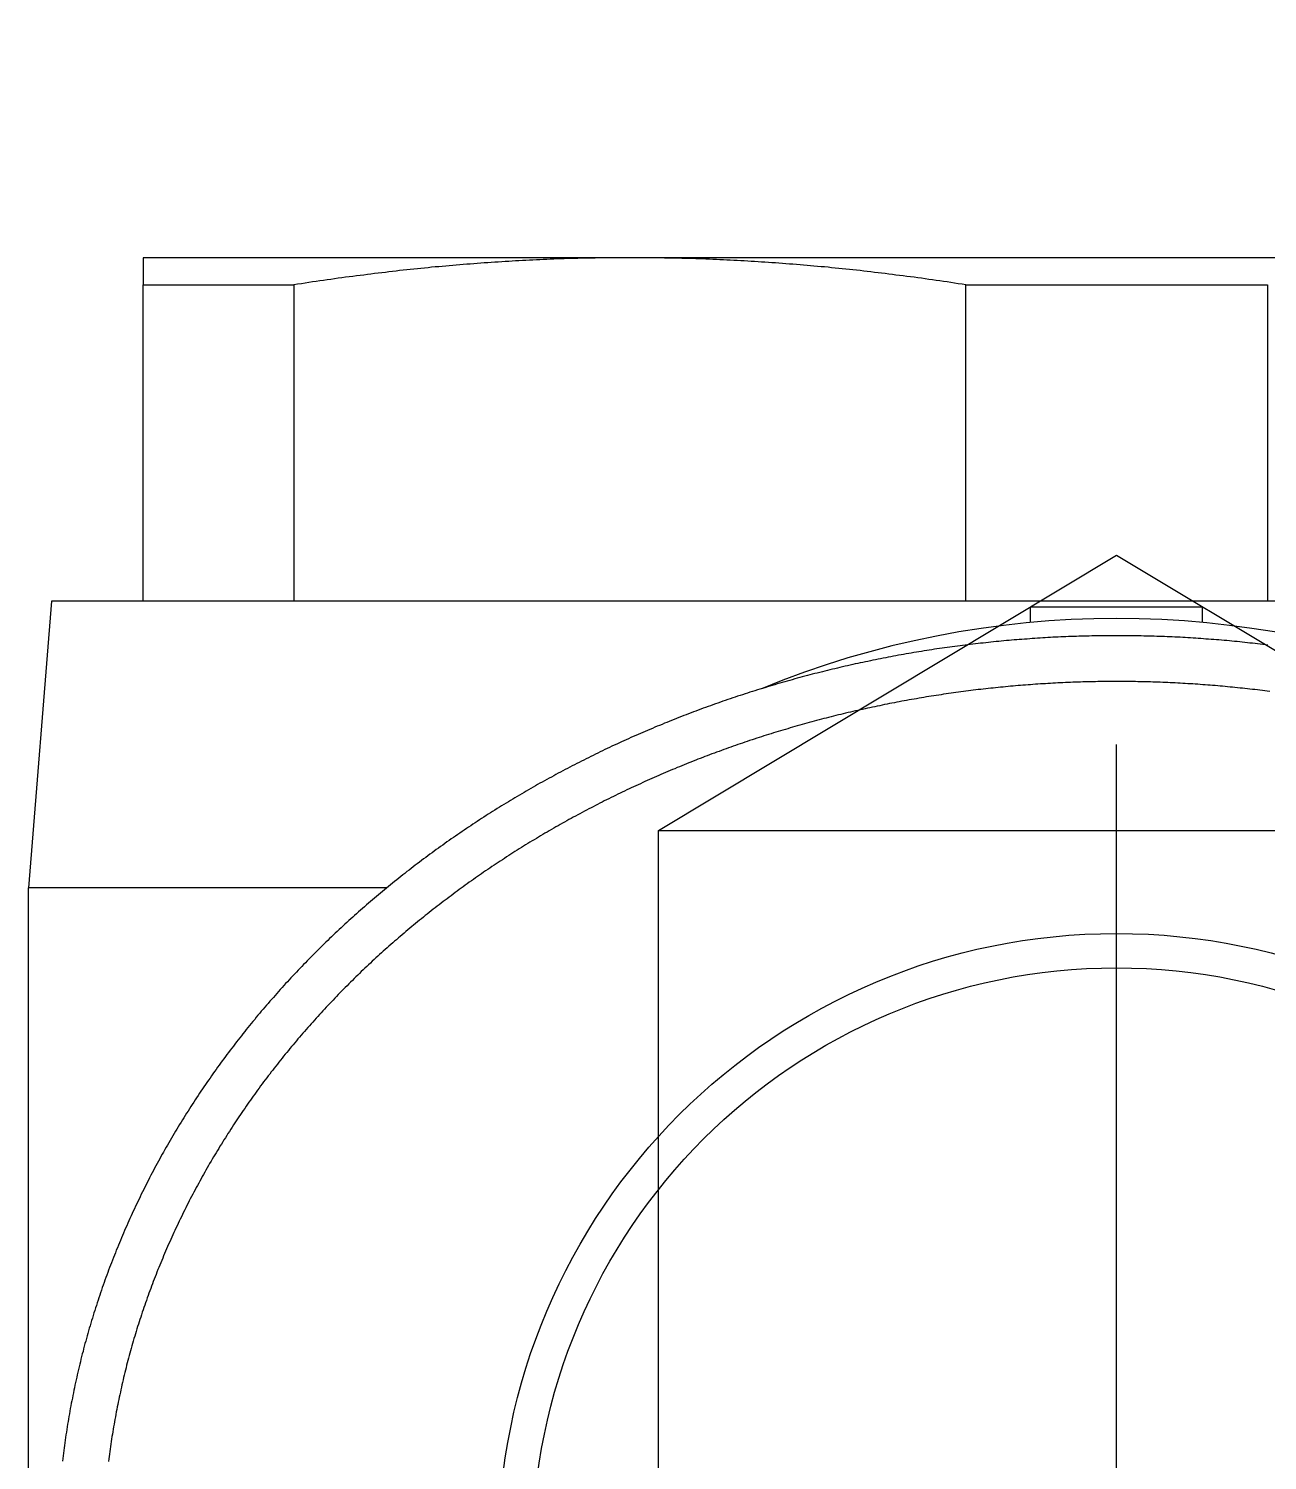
# Model space of a CAD drawing. Extents: x -40.5 to 40.2, y -38.3 to 13.3.
# Drawn here: x 19.5 to 30.31, y 0.8 to 13.3 of the extents above; entities that cross this region are included whole.
import ezdxf

# ---------------------------------------------------------------- set-up
doc = ezdxf.new("R2010")
doc.units = 0
doc.linetypes.add('CENTER', pattern=[50.8, 31.75, -6.35, 6.35, -6.35])
doc.linetypes.add('DASHED', pattern=[19.05, 12.7, -6.35])
doc.layers.get('0').update_dxf_attribs({"linetype": 'CONTINUOUS'})
doc.layers.add('CENTER', color=1, linetype='CENTER')

msp = doc.modelspace()

# ---------------------------------------------------------------- linework, layer by layer
at = {"color": 7, "linetype": 'CONTINUOUS'}
for p, q in [((24.747, 11.3), (20.497, 11.3)), ((20.497, 11.3), (20.497, 11.063)), ((33.247, 11.3), (24.747, 11.3)), ((20.497, 8.3), (20.497, 11.063)), ((20.497, 11.063), (21.814, 11.063)), ((21.814, 11.063), (21.814, 8.3)), ((27.681, 8.3), (27.681, 11.063)), ((27.681, 11.063), (30.314, 11.063)), ((30.314, 11.063), (30.314, 8.3)), ((19.697, 8.3), (19.497, 5.8)), ((38.297, 8.3), (19.697, 8.3)), ((29.747, 8.25), (28.247, 8.25)), ((28.247, 8.115), (28.247, 8.25)), ((29.747, 8.115), (29.747, 8.25)), ((19.497, -7.2), (19.497, 5.8)), ((22.626, 5.8), (19.497, 5.8))]:
    msp.add_line(p, q, dxfattribs=at)
at = {"color": 3, "linetype": 'DASHED'}
for p, q in [((24.997, 6.3), (28.997, 8.703)), ((28.997, 8.703), (32.997, 6.3)), ((24.997, -22.2), (24.997, 6.3)), ((24.997, 6.3), (32.997, 6.3))]:
    msp.add_line(p, q, dxfattribs=at)
at = {"color": 7}
for points in [[(24.747, 11.3, 0), (24.717, 11.3, 0), (24.687, 11.3, 0), (24.656, 11.3, 0), (24.626, 11.3, 0), (24.596, 11.299, 0), (24.566, 11.299, 0), (24.535, 11.299, 0), (24.505, 11.298, 0), (24.475, 11.298, 0), (24.445, 11.297, 0), (24.414, 11.297, 0), (24.384, 11.296, 0), (24.354, 11.296, 0), (24.324, 11.295, 0), (24.294, 11.294, 0), (24.263, 11.293, 0), (24.233, 11.293, 0), (24.203, 11.292, 0), (24.173, 11.291, 0), (24.142, 11.29, 0), (24.112, 11.289, 0), (24.082, 11.287, 0), (24.052, 11.286, 0), (24.022, 11.285, 0), (23.991, 11.284, 0), (23.961, 11.282, 0), (23.931, 11.281, 0), (23.901, 11.28, 0), (23.87, 11.278, 0), (23.84, 11.277, 0), (23.81, 11.275, 0), (23.779, 11.273, 0), (23.749, 11.272, 0), (23.719, 11.27, 0), (23.689, 11.268, 0), (23.658, 11.266, 0), (23.628, 11.264, 0), (23.597, 11.262, 0), (23.567, 11.261, 0), (23.537, 11.258, 0), (23.506, 11.256, 0), (23.476, 11.254, 0), (23.445, 11.252, 0), (23.415, 11.25, 0), (23.384, 11.247, 0), (23.354, 11.245, 0), (23.323, 11.243, 0), (23.293, 11.24, 0), (23.262, 11.238, 0), (23.231, 11.235, 0), (23.201, 11.232, 0), (23.17, 11.23, 0), (23.139, 11.227, 0), (23.108, 11.224, 0), (23.078, 11.221, 0), (23.047, 11.219, 0), (23.016, 11.216, 0), (22.985, 11.213, 0), (22.954, 11.21, 0), (22.923, 11.207, 0), (22.892, 11.203, 0), (22.861, 11.2, 0), (22.83, 11.197, 0), (22.799, 11.194, 0), (22.768, 11.19, 0), (22.737, 11.187, 0), (22.706, 11.183, 0), (22.675, 11.18, 0), (22.643, 11.176, 0), (22.612, 11.172, 0), (22.581, 11.169, 0), (22.549, 11.165, 0), (22.518, 11.161, 0), (22.486, 11.157, 0), (22.455, 11.153, 0), (22.423, 11.149, 0), (22.392, 11.146, 0), (22.36, 11.141, 0), (22.328, 11.137, 0), (22.297, 11.133, 0), (22.265, 11.129, 0), (22.233, 11.124, 0), (22.201, 11.12, 0), (22.169, 11.116, 0), (22.137, 11.111, 0), (22.105, 11.107, 0), (22.073, 11.102, 0), (22.041, 11.098, 0), (22.009, 11.093, 0), (21.976, 11.088, 0), (21.944, 11.083, 0), (21.912, 11.078, 0), (21.879, 11.073, 0), (21.846, 11.069, 0), (21.814, 11.063, 0)], [(27.68, 11.063, 0), (27.648, 11.069, 0), (27.615, 11.073, 0), (27.583, 11.078, 0), (27.551, 11.083, 0), (27.518, 11.088, 0), (27.486, 11.093, 0), (27.454, 11.098, 0), (27.422, 11.102, 0), (27.389, 11.107, 0), (27.357, 11.111, 0), (27.325, 11.116, 0), (27.293, 11.12, 0), (27.262, 11.124, 0), (27.23, 11.129, 0), (27.198, 11.133, 0), (27.166, 11.137, 0), (27.134, 11.141, 0), (27.103, 11.146, 0), (27.071, 11.149, 0), (27.04, 11.153, 0), (27.008, 11.157, 0), (26.977, 11.161, 0), (26.945, 11.165, 0), (26.914, 11.169, 0), (26.882, 11.172, 0), (26.851, 11.176, 0), (26.82, 11.18, 0), (26.789, 11.183, 0), (26.757, 11.187, 0), (26.726, 11.19, 0), (26.695, 11.194, 0), (26.664, 11.197, 0), (26.633, 11.2, 0), (26.602, 11.203, 0), (26.571, 11.207, 0), (26.54, 11.21, 0), (26.509, 11.213, 0), (26.478, 11.216, 0), (26.448, 11.219, 0), (26.417, 11.221, 0), (26.386, 11.224, 0), (26.355, 11.227, 0), (26.325, 11.23, 0), (26.294, 11.232, 0), (26.263, 11.235, 0), (26.233, 11.238, 0), (26.202, 11.24, 0), (26.171, 11.243, 0), (26.141, 11.245, 0), (26.11, 11.247, 0), (26.08, 11.25, 0), (26.049, 11.252, 0), (26.019, 11.254, 0), (25.988, 11.256, 0), (25.958, 11.258, 0), (25.927, 11.261, 0), (25.897, 11.262, 0), (25.867, 11.264, 0), (25.836, 11.266, 0), (25.806, 11.268, 0), (25.776, 11.27, 0), (25.745, 11.272, 0), (25.715, 11.273, 0), (25.685, 11.275, 0), (25.654, 11.277, 0), (25.624, 11.278, 0), (25.594, 11.28, 0), (25.564, 11.281, 0), (25.533, 11.282, 0), (25.503, 11.284, 0), (25.473, 11.285, 0), (25.443, 11.286, 0), (25.412, 11.287, 0), (25.382, 11.289, 0), (25.352, 11.29, 0), (25.322, 11.291, 0), (25.291, 11.292, 0), (25.261, 11.293, 0), (25.231, 11.293, 0), (25.201, 11.294, 0), (25.171, 11.295, 0), (25.14, 11.296, 0), (25.11, 11.296, 0), (25.08, 11.297, 0), (25.05, 11.297, 0), (25.02, 11.298, 0), (24.989, 11.298, 0), (24.959, 11.299, 0), (24.929, 11.299, 0), (24.899, 11.299, 0), (24.868, 11.3, 0), (24.838, 11.3, 0), (24.808, 11.3, 0), (24.777, 11.3, 0), (24.747, 11.3, 0)], [(30.319, 7.918, 0), (30.297, 7.921, 0), (30.274, 7.923, 0), (30.252, 7.926, 0), (30.229, 7.929, 0), (30.207, 7.931, 0), (30.184, 7.934, 0), (30.162, 7.936, 0), (30.139, 7.939, 0), (30.117, 7.941, 0), (30.094, 7.944, 0), (30.072, 7.946, 0), (30.049, 7.948, 0), (30.027, 7.95, 0), (30.004, 7.952, 0), (29.982, 7.955, 0), (29.959, 7.957, 0), (29.936, 7.959, 0), (29.914, 7.961, 0), (29.891, 7.963, 0), (29.869, 7.964, 0), (29.846, 7.966, 0), (29.823, 7.968, 0), (29.801, 7.97, 0), (29.778, 7.971, 0), (29.756, 7.973, 0), (29.733, 7.975, 0), (29.71, 7.976, 0), (29.688, 7.978, 0), (29.665, 7.979, 0), (29.643, 7.981, 0), (29.62, 7.982, 0), (29.597, 7.983, 0), (29.575, 7.984, 0), (29.552, 7.986, 0), (29.529, 7.987, 0), (29.507, 7.988, 0), (29.484, 7.989, 0), (29.462, 7.99, 0), (29.439, 7.991, 0), (29.416, 7.992, 0), (29.394, 7.993, 0), (29.371, 7.993, 0), (29.348, 7.994, 0), (29.326, 7.995, 0), (29.303, 7.996, 0), (29.28, 7.996, 0), (29.258, 7.997, 0), (29.235, 7.997, 0), (29.212, 7.998, 0), (29.19, 7.998, 0), (29.167, 7.999, 0), (29.145, 7.999, 0), (29.122, 7.999, 0), (29.099, 8, 0), (29.076, 8, 0), (29.054, 8, 0), (29.031, 8, 0), (29.009, 8, 0), (28.986, 8, 0), (28.963, 8, 0), (28.941, 8, 0), (28.918, 8, 0), (28.895, 8, 0), (28.873, 7.999, 0), (28.85, 7.999, 0), (28.827, 7.999, 0), (28.805, 7.998, 0), (28.782, 7.998, 0), (28.759, 7.997, 0), (28.737, 7.997, 0), (28.714, 7.996, 0), (28.691, 7.996, 0), (28.669, 7.995, 0), (28.646, 7.994, 0), (28.623, 7.993, 0), (28.601, 7.993, 0), (28.578, 7.992, 0), (28.555, 7.991, 0), (28.533, 7.99, 0), (28.51, 7.989, 0), (28.488, 7.988, 0), (28.465, 7.987, 0), (28.442, 7.986, 0), (28.42, 7.984, 0), (28.397, 7.983, 0), (28.375, 7.982, 0), (28.352, 7.981, 0), (28.329, 7.979, 0), (28.307, 7.978, 0), (28.284, 7.976, 0), (28.261, 7.975, 0), (28.239, 7.973, 0), (28.216, 7.971, 0), (28.194, 7.97, 0), (28.171, 7.968, 0), (28.148, 7.966, 0), (28.126, 7.964, 0), (28.103, 7.963, 0), (28.081, 7.961, 0), (28.058, 7.959, 0), (28.035, 7.957, 0), (28.013, 7.955, 0), (27.99, 7.952, 0), (27.968, 7.95, 0), (27.945, 7.948, 0), (27.923, 7.946, 0), (27.9, 7.944, 0), (27.878, 7.941, 0), (27.855, 7.939, 0), (27.833, 7.936, 0), (27.81, 7.934, 0), (27.788, 7.931, 0), (27.765, 7.929, 0), (27.743, 7.926, 0), (27.72, 7.923, 0), (27.698, 7.921, 0), (27.675, 7.918, 0), (27.653, 7.915, 0), (27.63, 7.912, 0), (27.608, 7.909, 0), (27.585, 7.906, 0), (27.563, 7.903, 0), (27.54, 7.9, 0), (27.518, 7.897, 0), (27.495, 7.894, 0), (27.473, 7.891, 0), (27.451, 7.887, 0), (27.428, 7.884, 0), (27.406, 7.881, 0), (27.383, 7.877, 0), (27.361, 7.874, 0), (27.339, 7.87, 0), (27.316, 7.867, 0), (27.294, 7.863, 0), (27.271, 7.86, 0), (27.249, 7.856, 0), (27.227, 7.852, 0), (27.204, 7.848, 0), (27.182, 7.844, 0), (27.16, 7.841, 0), (27.137, 7.837, 0), (27.115, 7.833, 0), (27.093, 7.829, 0), (27.07, 7.825, 0), (27.048, 7.82, 0), (27.026, 7.816, 0), (27.004, 7.812, 0), (26.981, 7.808, 0), (26.959, 7.803, 0), (26.937, 7.799, 0), (26.915, 7.795, 0), (26.892, 7.79, 0), (26.87, 7.786, 0), (26.848, 7.781, 0), (26.826, 7.776, 0), (26.804, 7.772, 0), (26.782, 7.767, 0), (26.759, 7.762, 0), (26.737, 7.758, 0), (26.715, 7.753, 0), (26.693, 7.748, 0), (26.671, 7.743, 0), (26.649, 7.738, 0), (26.627, 7.733, 0), (26.605, 7.728, 0), (26.582, 7.723, 0), (26.56, 7.717, 0), (26.538, 7.712, 0), (26.516, 7.707, 0), (26.494, 7.702, 0), (26.472, 7.696, 0), (26.45, 7.691, 0), (26.428, 7.685, 0), (26.406, 7.68, 0), (26.384, 7.674, 0), (26.362, 7.669, 0), (26.34, 7.663, 0), (26.319, 7.657, 0), (26.297, 7.651, 0), (26.275, 7.646, 0), (26.253, 7.64, 0), (26.231, 7.634, 0), (26.209, 7.628, 0), (26.187, 7.622, 0), (26.165, 7.616, 0), (26.143, 7.61, 0), (26.122, 7.604, 0), (26.1, 7.597, 0), (26.078, 7.591, 0), (26.056, 7.585, 0), (26.034, 7.579, 0), (26.013, 7.572, 0), (25.991, 7.566, 0), (25.969, 7.559, 0), (25.948, 7.553, 0), (25.926, 7.546, 0), (25.904, 7.539, 0), (25.882, 7.533, 0), (25.861, 7.526, 0), (25.839, 7.519, 0), (25.817, 7.512, 0), (25.796, 7.506, 0), (25.774, 7.499, 0), (25.753, 7.492, 0), (25.731, 7.485, 0), (25.709, 7.478, 0), (25.688, 7.471, 0), (25.666, 7.463, 0), (25.645, 7.456, 0), (25.623, 7.449, 0), (25.602, 7.442, 0), (25.58, 7.434, 0), (25.559, 7.427, 0), (25.538, 7.419, 0), (25.516, 7.412, 0), (25.495, 7.404, 0), (25.473, 7.397, 0), (25.452, 7.389, 0), (25.431, 7.381, 0), (25.409, 7.374, 0), (25.388, 7.366, 0), (25.367, 7.358, 0), (25.345, 7.35, 0), (25.324, 7.342, 0), (25.303, 7.334, 0), (25.282, 7.326, 0), (25.26, 7.318, 0), (25.239, 7.31, 0), (25.218, 7.302, 0), (25.197, 7.294, 0), (25.175, 7.285, 0), (25.154, 7.277, 0), (25.133, 7.269, 0), (25.112, 7.26, 0), (25.091, 7.252, 0), (25.07, 7.243, 0), (25.049, 7.235, 0), (25.028, 7.226, 0), (25.007, 7.217, 0), (24.986, 7.209, 0), (24.965, 7.2, 0), (24.944, 7.191, 0), (24.923, 7.182, 0), (24.902, 7.173, 0), (24.881, 7.164, 0), (24.86, 7.155, 0), (24.839, 7.146, 0), (24.819, 7.137, 0), (24.798, 7.128, 0), (24.777, 7.119, 0), (24.756, 7.11, 0), (24.735, 7.1, 0), (24.715, 7.091, 0), (24.694, 7.082, 0), (24.673, 7.072, 0), (24.652, 7.063, 0), (24.632, 7.053, 0), (24.611, 7.043, 0), (24.59, 7.034, 0), (24.57, 7.024, 0), (24.549, 7.014, 0), (24.529, 7.005, 0), (24.508, 6.995, 0), (24.488, 6.985, 0), (24.467, 6.975, 0), (24.447, 6.965, 0), (24.426, 6.955, 0), (24.406, 6.945, 0), (24.385, 6.935, 0), (24.365, 6.925, 0), (24.345, 6.914, 0), (24.324, 6.904, 0), (24.304, 6.894, 0), (24.284, 6.883, 0), (24.263, 6.873, 0), (24.243, 6.863, 0), (24.223, 6.852, 0), (24.203, 6.841, 0), (24.183, 6.831, 0), (24.162, 6.82, 0), (24.142, 6.809, 0), (24.122, 6.799, 0), (24.102, 6.788, 0), (24.082, 6.777, 0), (24.062, 6.766, 0), (24.042, 6.755, 0), (24.022, 6.744, 0), (24.002, 6.733, 0), (23.982, 6.722, 0), (23.962, 6.711, 0), (23.942, 6.7, 0), (23.922, 6.688, 0), (23.902, 6.677, 0), (23.883, 6.666, 0), (23.863, 6.654, 0), (23.843, 6.643, 0), (23.823, 6.631, 0), (23.803, 6.62, 0), (23.784, 6.608, 0), (23.764, 6.597, 0), (23.744, 6.585, 0), (23.725, 6.573, 0), (23.705, 6.561, 0), (23.686, 6.55, 0), (23.666, 6.538, 0), (23.647, 6.526, 0), (23.627, 6.514, 0), (23.608, 6.502, 0), (23.588, 6.49, 0), (23.569, 6.478, 0), (23.549, 6.465, 0), (23.53, 6.453, 0), (23.511, 6.441, 0), (23.492, 6.429, 0), (23.472, 6.416, 0), (23.453, 6.404, 0), (23.434, 6.391, 0), (23.415, 6.379, 0), (23.396, 6.366, 0), (23.377, 6.354, 0), (23.358, 6.341, 0), (23.338, 6.328, 0), (23.32, 6.316, 0), (23.3, 6.303, 0), (23.282, 6.29, 0), (23.263, 6.277, 0), (23.244, 6.264, 0), (23.225, 6.251, 0), (23.206, 6.238, 0), (23.187, 6.225, 0), (23.169, 6.212, 0), (23.15, 6.199, 0), (23.131, 6.186, 0), (23.113, 6.172, 0), (23.094, 6.159, 0), (23.075, 6.146, 0), (23.057, 6.132, 0), (23.038, 6.119, 0), (23.02, 6.105, 0), (23.001, 6.092, 0), (22.983, 6.078, 0), (22.965, 6.064, 0), (22.946, 6.051, 0), (22.928, 6.037, 0), (22.91, 6.023, 0), (22.891, 6.009, 0), (22.873, 5.996, 0), (22.855, 5.982, 0), (22.837, 5.968, 0), (22.819, 5.954, 0), (22.801, 5.94, 0), (22.783, 5.925, 0), (22.765, 5.911, 0), (22.747, 5.897, 0), (22.729, 5.883, 0), (22.711, 5.869, 0), (22.693, 5.854, 0), (22.675, 5.84, 0), (22.657, 5.825, 0), (22.64, 5.811, 0), (22.622, 5.796, 0), (22.604, 5.782, 0), (22.587, 5.767, 0), (22.569, 5.753, 0), (22.552, 5.738, 0), (22.534, 5.723, 0), (22.517, 5.708, 0), (22.499, 5.693, 0), (22.482, 5.679, 0), (22.464, 5.664, 0), (22.447, 5.649, 0), (22.43, 5.634, 0), (22.412, 5.619, 0), (22.395, 5.603, 0), (22.378, 5.588, 0), (22.361, 5.573, 0), (22.344, 5.558, 0), (22.327, 5.542, 0), (22.31, 5.527, 0), (22.293, 5.512, 0), (22.276, 5.496, 0), (22.259, 5.481, 0), (22.242, 5.465, 0), (22.225, 5.45, 0), (22.209, 5.434, 0), (22.192, 5.418, 0), (22.175, 5.403, 0), (22.159, 5.387, 0), (22.142, 5.371, 0), (22.125, 5.355, 0), (22.109, 5.339, 0), (22.093, 5.324, 0), (22.076, 5.308, 0), (22.06, 5.292, 0), (22.043, 5.275, 0), (22.027, 5.259, 0), (22.011, 5.243, 0), (21.995, 5.227, 0), (21.979, 5.211, 0), (21.962, 5.194, 0), (21.946, 5.178, 0), (21.93, 5.162, 0), (21.914, 5.145, 0), (21.898, 5.129, 0), (21.882, 5.112, 0), (21.867, 5.096, 0), (21.851, 5.079, 0), (21.835, 5.063, 0), (21.819, 5.046, 0), (21.804, 5.029, 0), (21.788, 5.012, 0), (21.772, 4.996, 0), (21.757, 4.979, 0), (21.741, 4.962, 0), (21.726, 4.945, 0), (21.71, 4.928, 0), (21.695, 4.911, 0), (21.68, 4.894, 0), (21.665, 4.877, 0), (21.649, 4.86, 0), (21.634, 4.842, 0), (21.619, 4.825, 0), (21.604, 4.808, 0), (21.589, 4.79, 0), (21.574, 4.773, 0), (21.559, 4.756, 0), (21.544, 4.738, 0), (21.529, 4.721, 0), (21.515, 4.703, 0), (21.5, 4.686, 0), (21.485, 4.668, 0), (21.471, 4.65, 0), (21.456, 4.633, 0), (21.441, 4.615, 0), (21.427, 4.597, 0), (21.412, 4.579, 0), (21.398, 4.561, 0), (21.384, 4.543, 0), (21.369, 4.525, 0), (21.355, 4.507, 0), (21.341, 4.489, 0), (21.327, 4.471, 0), (21.313, 4.453, 0), (21.299, 4.435, 0), (21.285, 4.416, 0), (21.271, 4.398, 0), (21.257, 4.38, 0), (21.243, 4.362, 0), (21.229, 4.343, 0), (21.215, 4.325, 0), (21.202, 4.306, 0), (21.188, 4.288, 0), (21.174, 4.269, 0), (21.161, 4.25, 0), (21.147, 4.232, 0), (21.134, 4.213, 0), (21.12, 4.194, 0), (21.107, 4.176, 0), (21.094, 4.157, 0), (21.081, 4.138, 0), (21.067, 4.119, 0), (21.054, 4.1, 0), (21.041, 4.081, 0), (21.028, 4.062, 0), (21.015, 4.043, 0), (21.002, 4.024, 0), (20.99, 4.005, 0), (20.977, 3.985, 0), (20.964, 3.966, 0), (20.951, 3.947, 0), (20.939, 3.928, 0), (20.926, 3.908, 0), (20.914, 3.889, 0), (20.901, 3.869, 0), (20.889, 3.85, 0), (20.876, 3.83, 0), (20.864, 3.811, 0), (20.852, 3.791, 0), (20.84, 3.772, 0), (20.828, 3.752, 0), (20.816, 3.732, 0), (20.803, 3.712, 0), (20.791, 3.693, 0), (20.78, 3.673, 0), (20.768, 3.653, 0), (20.756, 3.633, 0), (20.744, 3.613, 0), (20.733, 3.593, 0), (20.721, 3.573, 0), (20.709, 3.553, 0), (20.698, 3.533, 0), (20.687, 3.513, 0), (20.675, 3.492, 0), (20.664, 3.472, 0), (20.653, 3.452, 0), (20.642, 3.432, 0), (20.63, 3.411, 0), (20.619, 3.391, 0), (20.608, 3.371, 0), (20.597, 3.35, 0), (20.587, 3.33, 0), (20.576, 3.309, 0), (20.565, 3.289, 0), (20.554, 3.268, 0), (20.544, 3.247, 0), (20.533, 3.227, 0), (20.523, 3.206, 0), (20.512, 3.185, 0), (20.502, 3.164, 0), (20.491, 3.144, 0), (20.481, 3.123, 0), (20.471, 3.102, 0), (20.461, 3.081, 0), (20.451, 3.06, 0), (20.441, 3.039, 0), (20.431, 3.018, 0), (20.421, 2.997, 0), (20.411, 2.976, 0), (20.401, 2.955, 0), (20.392, 2.934, 0), (20.382, 2.913, 0), (20.373, 2.891, 0), (20.363, 2.87, 0), (20.354, 2.849, 0), (20.344, 2.828, 0), (20.335, 2.806, 0), (20.326, 2.785, 0), (20.317, 2.764, 0), (20.308, 2.742, 0), (20.299, 2.721, 0), (20.29, 2.699, 0), (20.281, 2.678, 0), (20.272, 2.656, 0), (20.263, 2.635, 0), (20.255, 2.613, 0), (20.246, 2.591, 0), (20.238, 2.57, 0), (20.229, 2.548, 0), (20.221, 2.526, 0), (20.212, 2.505, 0), (20.204, 2.483, 0), (20.196, 2.461, 0), (20.188, 2.439, 0), (20.18, 2.417, 0), (20.172, 2.396, 0), (20.164, 2.374, 0), (20.156, 2.352, 0), (20.148, 2.33, 0), (20.14, 2.308, 0), (20.133, 2.286, 0), (20.125, 2.264, 0), (20.118, 2.242, 0), (20.11, 2.22, 0), (20.103, 2.198, 0), (20.096, 2.176, 0), (20.089, 2.153, 0), (20.081, 2.131, 0), (20.075, 2.109, 0), (20.067, 2.087, 0), (20.061, 2.065, 0), (20.054, 2.042, 0), (20.047, 2.02, 0), (20.04, 1.998, 0), (20.034, 1.976, 0), (20.027, 1.953, 0), (20.021, 1.931, 0), (20.014, 1.909, 0), (20.008, 1.886, 0), (20.002, 1.864, 0), (19.996, 1.841, 0), (19.989, 1.819, 0), (19.983, 1.796, 0), (19.977, 1.774, 0), (19.972, 1.751, 0), (19.966, 1.729, 0), (19.96, 1.706, 0), (19.954, 1.684, 0), (19.949, 1.661, 0), (19.943, 1.639, 0), (19.938, 1.616, 0), (19.933, 1.593, 0), (19.927, 1.571, 0), (19.922, 1.548, 0), (19.917, 1.525, 0), (19.912, 1.503, 0), (19.907, 1.48, 0), (19.902, 1.457, 0), (19.897, 1.434, 0), (19.892, 1.412, 0), (19.888, 1.389, 0), (19.883, 1.366, 0), (19.879, 1.343, 0), (19.874, 1.32, 0), (19.87, 1.298, 0), (19.866, 1.275, 0), (19.861, 1.252, 0), (19.857, 1.229, 0), (19.853, 1.206, 0), (19.849, 1.183, 0), (19.845, 1.16, 0), (19.841, 1.138, 0), (19.837, 1.115, 0), (19.834, 1.092, 0), (19.83, 1.069, 0), (19.827, 1.046, 0), (19.823, 1.023, 0), (19.82, 1, 0), (19.817, 0.977, 0), (19.813, 0.954, 0), (19.81, 0.931, 0), (19.807, 0.908, 0), (19.804, 0.885, 0), (19.801, 0.862, 0), (19.798, 0.839, 0), (19.795, 0.816, 0), (19.793, 0.793, 0)], [(30.335, 7.513, 0), (30.313, 7.515, 0), (30.291, 7.518, 0), (30.27, 7.521, 0), (30.248, 7.524, 0), (30.227, 7.526, 0), (30.205, 7.529, 0), (30.183, 7.531, 0), (30.162, 7.534, 0), (30.14, 7.536, 0), (30.118, 7.539, 0), (30.096, 7.541, 0), (30.075, 7.543, 0), (30.053, 7.546, 0), (30.031, 7.548, 0), (30.01, 7.55, 0), (29.988, 7.552, 0), (29.966, 7.554, 0), (29.945, 7.556, 0), (29.923, 7.558, 0), (29.901, 7.56, 0), (29.88, 7.562, 0), (29.858, 7.564, 0), (29.836, 7.566, 0), (29.814, 7.568, 0), (29.793, 7.569, 0), (29.771, 7.571, 0), (29.749, 7.572, 0), (29.727, 7.574, 0), (29.706, 7.576, 0), (29.684, 7.577, 0), (29.662, 7.579, 0), (29.64, 7.58, 0), (29.619, 7.581, 0), (29.597, 7.583, 0), (29.575, 7.584, 0), (29.553, 7.585, 0), (29.531, 7.586, 0), (29.51, 7.587, 0), (29.488, 7.588, 0), (29.466, 7.589, 0), (29.444, 7.59, 0), (29.422, 7.591, 0), (29.401, 7.592, 0), (29.379, 7.593, 0), (29.357, 7.594, 0), (29.335, 7.594, 0), (29.313, 7.595, 0), (29.292, 7.596, 0), (29.27, 7.596, 0), (29.248, 7.597, 0), (29.226, 7.597, 0), (29.204, 7.598, 0), (29.183, 7.598, 0), (29.161, 7.599, 0), (29.139, 7.599, 0), (29.117, 7.599, 0), (29.095, 7.6, 0), (29.074, 7.6, 0), (29.052, 7.6, 0), (29.03, 7.6, 0), (29.008, 7.6, 0), (28.986, 7.6, 0), (28.965, 7.6, 0), (28.943, 7.6, 0), (28.921, 7.6, 0), (28.899, 7.6, 0), (28.877, 7.599, 0), (28.855, 7.599, 0), (28.834, 7.599, 0), (28.812, 7.598, 0), (28.79, 7.598, 0), (28.768, 7.597, 0), (28.746, 7.597, 0), (28.725, 7.596, 0), (28.703, 7.596, 0), (28.681, 7.595, 0), (28.659, 7.594, 0), (28.637, 7.594, 0), (28.616, 7.593, 0), (28.594, 7.592, 0), (28.572, 7.591, 0), (28.55, 7.59, 0), (28.528, 7.589, 0), (28.507, 7.588, 0), (28.485, 7.587, 0), (28.463, 7.586, 0), (28.441, 7.585, 0), (28.419, 7.584, 0), (28.398, 7.583, 0), (28.376, 7.581, 0), (28.354, 7.58, 0), (28.332, 7.579, 0), (28.311, 7.577, 0), (28.289, 7.576, 0), (28.267, 7.574, 0), (28.245, 7.572, 0), (28.224, 7.571, 0), (28.202, 7.569, 0), (28.18, 7.568, 0), (28.159, 7.566, 0), (28.137, 7.564, 0), (28.115, 7.562, 0), (28.093, 7.56, 0), (28.072, 7.558, 0), (28.05, 7.556, 0), (28.028, 7.554, 0), (28.006, 7.552, 0), (27.985, 7.55, 0), (27.963, 7.548, 0), (27.941, 7.546, 0), (27.92, 7.543, 0), (27.898, 7.541, 0), (27.876, 7.539, 0), (27.855, 7.536, 0), (27.833, 7.534, 0), (27.811, 7.531, 0), (27.79, 7.529, 0), (27.768, 7.526, 0), (27.746, 7.524, 0), (27.725, 7.521, 0), (27.703, 7.518, 0), (27.681, 7.515, 0), (27.66, 7.513, 0), (27.638, 7.51, 0), (27.617, 7.507, 0), (27.595, 7.504, 0), (27.573, 7.501, 0), (27.552, 7.498, 0), (27.53, 7.495, 0), (27.509, 7.492, 0), (27.487, 7.488, 0), (27.465, 7.485, 0), (27.444, 7.482, 0), (27.422, 7.479, 0), (27.401, 7.475, 0), (27.379, 7.472, 0), (27.358, 7.468, 0), (27.336, 7.465, 0), (27.315, 7.461, 0), (27.293, 7.458, 0), (27.272, 7.454, 0), (27.25, 7.45, 0), (27.229, 7.447, 0), (27.207, 7.443, 0), (27.186, 7.439, 0), (27.164, 7.435, 0), (27.143, 7.431, 0), (27.122, 7.427, 0), (27.1, 7.423, 0), (27.079, 7.419, 0), (27.057, 7.415, 0), (27.036, 7.411, 0), (27.015, 7.407, 0), (26.993, 7.402, 0), (26.972, 7.398, 0), (26.95, 7.394, 0), (26.929, 7.389, 0), (26.908, 7.385, 0), (26.886, 7.38, 0), (26.865, 7.376, 0), (26.844, 7.371, 0), (26.822, 7.367, 0), (26.801, 7.362, 0), (26.78, 7.357, 0), (26.759, 7.353, 0), (26.737, 7.348, 0), (26.716, 7.343, 0), (26.695, 7.338, 0), (26.674, 7.333, 0), (26.652, 7.328, 0), (26.631, 7.323, 0), (26.61, 7.318, 0), (26.589, 7.313, 0), (26.568, 7.308, 0), (26.547, 7.303, 0), (26.525, 7.297, 0), (26.504, 7.292, 0), (26.483, 7.287, 0), (26.462, 7.281, 0), (26.441, 7.276, 0), (26.42, 7.27, 0), (26.399, 7.265, 0), (26.378, 7.259, 0), (26.357, 7.253, 0), (26.335, 7.248, 0), (26.314, 7.242, 0), (26.293, 7.236, 0), (26.272, 7.23, 0), (26.252, 7.225, 0), (26.23, 7.219, 0), (26.209, 7.213, 0), (26.189, 7.207, 0), (26.168, 7.201, 0), (26.147, 7.195, 0), (26.126, 7.188, 0), (26.105, 7.182, 0), (26.084, 7.176, 0), (26.063, 7.17, 0), (26.042, 7.163, 0), (26.021, 7.157, 0), (26.001, 7.151, 0), (25.98, 7.144, 0), (25.959, 7.138, 0), (25.938, 7.131, 0), (25.917, 7.125, 0), (25.897, 7.118, 0), (25.876, 7.111, 0), (25.855, 7.104, 0), (25.834, 7.098, 0), (25.814, 7.091, 0), (25.793, 7.084, 0), (25.772, 7.077, 0), (25.752, 7.07, 0), (25.731, 7.063, 0), (25.71, 7.056, 0), (25.69, 7.049, 0), (25.669, 7.042, 0), (25.649, 7.034, 0), (25.628, 7.027, 0), (25.608, 7.02, 0), (25.587, 7.013, 0), (25.567, 7.005, 0), (25.546, 6.998, 0), (25.526, 6.99, 0), (25.505, 6.983, 0), (25.485, 6.975, 0), (25.464, 6.968, 0), (25.444, 6.96, 0), (25.423, 6.952, 0), (25.403, 6.944, 0), (25.383, 6.937, 0), (25.362, 6.929, 0), (25.342, 6.921, 0), (25.322, 6.913, 0), (25.301, 6.905, 0), (25.281, 6.897, 0), (25.261, 6.889, 0), (25.241, 6.881, 0), (25.22, 6.873, 0), (25.2, 6.864, 0), (25.18, 6.856, 0), (25.16, 6.848, 0), (25.14, 6.839, 0), (25.119, 6.831, 0), (25.099, 6.822, 0), (25.079, 6.814, 0), (25.059, 6.805, 0), (25.039, 6.797, 0), (25.019, 6.788, 0), (24.999, 6.779, 0), (24.979, 6.771, 0), (24.959, 6.762, 0), (24.939, 6.753, 0), (24.919, 6.744, 0), (24.899, 6.735, 0), (24.879, 6.726, 0), (24.859, 6.717, 0), (24.84, 6.708, 0), (24.82, 6.699, 0), (24.8, 6.69, 0), (24.78, 6.681, 0), (24.76, 6.672, 0), (24.741, 6.662, 0), (24.721, 6.653, 0), (24.701, 6.644, 0), (24.681, 6.634, 0), (24.662, 6.625, 0), (24.642, 6.615, 0), (24.622, 6.606, 0), (24.603, 6.596, 0), (24.583, 6.586, 0), (24.564, 6.577, 0), (24.544, 6.567, 0), (24.524, 6.557, 0), (24.505, 6.547, 0), (24.485, 6.537, 0), (24.466, 6.527, 0), (24.447, 6.517, 0), (24.427, 6.507, 0), (24.408, 6.497, 0), (24.388, 6.487, 0), (24.369, 6.477, 0), (24.35, 6.467, 0), (24.33, 6.457, 0), (24.311, 6.446, 0), (24.292, 6.436, 0), (24.273, 6.425, 0), (24.253, 6.415, 0), (24.234, 6.404, 0), (24.215, 6.394, 0), (24.196, 6.383, 0), (24.177, 6.373, 0), (24.158, 6.362, 0), (24.139, 6.351, 0), (24.12, 6.341, 0), (24.101, 6.33, 0), (24.082, 6.319, 0), (24.063, 6.308, 0), (24.044, 6.297, 0), (24.025, 6.286, 0), (24.006, 6.275, 0), (23.987, 6.264, 0), (23.968, 6.253, 0), (23.949, 6.241, 0), (23.931, 6.23, 0), (23.912, 6.219, 0), (23.893, 6.208, 0), (23.874, 6.196, 0), (23.856, 6.185, 0), (23.837, 6.173, 0), (23.819, 6.162, 0), (23.8, 6.15, 0), (23.781, 6.139, 0), (23.763, 6.127, 0), (23.744, 6.115, 0), (23.726, 6.104, 0), (23.707, 6.092, 0), (23.689, 6.08, 0), (23.671, 6.068, 0), (23.652, 6.056, 0), (23.634, 6.044, 0), (23.616, 6.032, 0), (23.597, 6.02, 0), (23.579, 6.008, 0), (23.561, 5.996, 0), (23.543, 5.984, 0), (23.524, 5.971, 0), (23.506, 5.959, 0), (23.488, 5.947, 0), (23.47, 5.934, 0), (23.452, 5.922, 0), (23.434, 5.91, 0), (23.416, 5.897, 0), (23.398, 5.885, 0), (23.381, 5.872, 0), (23.363, 5.859, 0), (23.345, 5.847, 0), (23.327, 5.834, 0), (23.309, 5.821, 0), (23.291, 5.808, 0), (23.274, 5.795, 0), (23.256, 5.783, 0), (23.238, 5.77, 0), (23.221, 5.757, 0), (23.203, 5.744, 0), (23.186, 5.73, 0), (23.168, 5.717, 0), (23.151, 5.704, 0), (23.133, 5.691, 0), (23.116, 5.678, 0), (23.099, 5.664, 0), (23.081, 5.651, 0), (23.064, 5.638, 0), (23.047, 5.624, 0), (23.029, 5.611, 0), (23.012, 5.597, 0), (22.995, 5.584, 0), (22.978, 5.57, 0), (22.961, 5.556, 0), (22.944, 5.543, 0), (22.927, 5.529, 0), (22.91, 5.515, 0), (22.893, 5.501, 0), (22.876, 5.487, 0), (22.859, 5.474, 0), (22.842, 5.46, 0), (22.826, 5.446, 0), (22.809, 5.432, 0), (22.792, 5.417, 0), (22.775, 5.403, 0), (22.759, 5.389, 0), (22.742, 5.375, 0), (22.726, 5.361, 0), (22.709, 5.346, 0), (22.693, 5.332, 0), (22.676, 5.318, 0), (22.66, 5.303, 0), (22.643, 5.289, 0), (22.627, 5.274, 0), (22.611, 5.26, 0), (22.594, 5.245, 0), (22.578, 5.231, 0), (22.562, 5.216, 0), (22.546, 5.201, 0), (22.53, 5.186, 0), (22.514, 5.172, 0), (22.498, 5.157, 0), (22.482, 5.142, 0), (22.466, 5.127, 0), (22.45, 5.112, 0), (22.434, 5.097, 0), (22.418, 5.082, 0), (22.402, 5.067, 0), (22.387, 5.052, 0), (22.371, 5.036, 0), (22.355, 5.021, 0), (22.34, 5.006, 0), (22.324, 4.991, 0), (22.309, 4.975, 0), (22.293, 4.96, 0), (22.278, 4.944, 0), (22.262, 4.929, 0), (22.247, 4.913, 0), (22.232, 4.898, 0), (22.216, 4.882, 0), (22.201, 4.867, 0), (22.186, 4.851, 0), (22.171, 4.835, 0), (22.156, 4.819, 0), (22.141, 4.804, 0), (22.126, 4.788, 0), (22.111, 4.772, 0), (22.096, 4.756, 0), (22.081, 4.74, 0), (22.066, 4.724, 0), (22.051, 4.708, 0), (22.037, 4.692, 0), (22.022, 4.676, 0), (22.007, 4.66, 0), (21.993, 4.643, 0), (21.978, 4.627, 0), (21.963, 4.611, 0), (21.949, 4.595, 0), (21.935, 4.578, 0), (21.92, 4.562, 0), (21.906, 4.545, 0), (21.892, 4.529, 0), (21.877, 4.512, 0), (21.863, 4.496, 0), (21.849, 4.479, 0), (21.835, 4.462, 0), (21.821, 4.446, 0), (21.807, 4.429, 0), (21.793, 4.412, 0), (21.779, 4.395, 0), (21.765, 4.379, 0), (21.751, 4.362, 0), (21.737, 4.345, 0), (21.724, 4.328, 0), (21.71, 4.311, 0), (21.696, 4.294, 0), (21.683, 4.277, 0), (21.669, 4.26, 0), (21.656, 4.242, 0), (21.642, 4.225, 0), (21.629, 4.208, 0), (21.616, 4.191, 0), (21.602, 4.173, 0), (21.589, 4.156, 0), (21.576, 4.139, 0), (21.562, 4.121, 0), (21.549, 4.104, 0), (21.536, 4.086, 0), (21.523, 4.069, 0), (21.51, 4.051, 0), (21.497, 4.033, 0), (21.485, 4.016, 0), (21.472, 3.998, 0), (21.459, 3.98, 0), (21.446, 3.962, 0), (21.434, 3.944, 0), (21.421, 3.927, 0), (21.409, 3.909, 0), (21.396, 3.891, 0), (21.384, 3.873, 0), (21.371, 3.855, 0), (21.359, 3.837, 0), (21.346, 3.819, 0), (21.334, 3.8, 0), (21.322, 3.782, 0), (21.31, 3.764, 0), (21.298, 3.746, 0), (21.286, 3.728, 0), (21.274, 3.709, 0), (21.262, 3.691, 0), (21.25, 3.672, 0), (21.238, 3.654, 0), (21.227, 3.635, 0), (21.215, 3.617, 0), (21.203, 3.598, 0), (21.192, 3.58, 0), (21.18, 3.561, 0), (21.168, 3.543, 0), (21.157, 3.524, 0), (21.146, 3.505, 0), (21.134, 3.486, 0), (21.123, 3.468, 0), (21.112, 3.449, 0), (21.101, 3.43, 0), (21.09, 3.411, 0), (21.078, 3.392, 0), (21.067, 3.373, 0), (21.057, 3.354, 0), (21.046, 3.335, 0), (21.035, 3.316, 0), (21.024, 3.297, 0), (21.013, 3.278, 0), (21.003, 3.258, 0), (20.992, 3.239, 0), (20.982, 3.22, 0), (20.971, 3.201, 0), (20.961, 3.181, 0), (20.95, 3.162, 0), (20.94, 3.143, 0), (20.93, 3.123, 0), (20.92, 3.104, 0), (20.909, 3.084, 0), (20.899, 3.065, 0), (20.889, 3.045, 0), (20.879, 3.025, 0), (20.869, 3.006, 0), (20.86, 2.986, 0), (20.85, 2.966, 0), (20.84, 2.947, 0), (20.831, 2.927, 0), (20.821, 2.907, 0), (20.811, 2.887, 0), (20.802, 2.868, 0), (20.793, 2.848, 0), (20.783, 2.828, 0), (20.774, 2.808, 0), (20.765, 2.788, 0), (20.756, 2.768, 0), (20.747, 2.748, 0), (20.738, 2.728, 0), (20.729, 2.708, 0), (20.72, 2.688, 0), (20.711, 2.667, 0), (20.702, 2.647, 0), (20.693, 2.627, 0), (20.685, 2.607, 0), (20.676, 2.587, 0), (20.668, 2.566, 0), (20.659, 2.546, 0), (20.651, 2.526, 0), (20.642, 2.505, 0), (20.634, 2.485, 0), (20.626, 2.465, 0), (20.618, 2.444, 0), (20.61, 2.424, 0), (20.602, 2.403, 0), (20.594, 2.383, 0), (20.586, 2.362, 0), (20.578, 2.342, 0), (20.571, 2.321, 0), (20.563, 2.3, 0), (20.555, 2.28, 0), (20.548, 2.259, 0), (20.54, 2.238, 0), (20.533, 2.218, 0), (20.526, 2.197, 0), (20.518, 2.176, 0), (20.511, 2.156, 0), (20.504, 2.135, 0), (20.497, 2.114, 0), (20.49, 2.093, 0), (20.483, 2.072, 0), (20.476, 2.051, 0), (20.469, 2.03, 0), (20.463, 2.01, 0), (20.456, 1.989, 0), (20.449, 1.968, 0), (20.443, 1.947, 0), (20.436, 1.926, 0), (20.43, 1.905, 0), (20.424, 1.884, 0), (20.417, 1.863, 0), (20.411, 1.841, 0), (20.405, 1.82, 0), (20.399, 1.799, 0), (20.393, 1.778, 0), (20.387, 1.757, 0), (20.381, 1.736, 0), (20.376, 1.715, 0), (20.37, 1.693, 0), (20.364, 1.672, 0), (20.359, 1.651, 0), (20.353, 1.63, 0), (20.348, 1.608, 0), (20.343, 1.587, 0), (20.337, 1.566, 0), (20.332, 1.544, 0), (20.327, 1.523, 0), (20.322, 1.502, 0), (20.317, 1.48, 0), (20.312, 1.459, 0), (20.307, 1.438, 0), (20.302, 1.416, 0), (20.298, 1.395, 0), (20.293, 1.373, 0), (20.289, 1.352, 0), (20.284, 1.33, 0), (20.28, 1.309, 0), (20.275, 1.288, 0), (20.271, 1.266, 0), (20.267, 1.244, 0), (20.263, 1.223, 0), (20.259, 1.201, 0), (20.255, 1.18, 0), (20.251, 1.158, 0), (20.247, 1.137, 0), (20.243, 1.115, 0), (20.239, 1.094, 0), (20.236, 1.072, 0), (20.232, 1.05, 0), (20.229, 1.029, 0), (20.225, 1.007, 0), (20.222, 0.985, 0), (20.219, 0.964, 0), (20.216, 0.942, 0), (20.212, 0.92, 0), (20.209, 0.899, 0), (20.206, 0.877, 0), (20.204, 0.855, 0), (20.201, 0.834, 0), (20.198, 0.812, 0), (20.195, 0.79, 0)]]:
    msp.add_polyline3d(points, dxfattribs=at)
at = {"color": 7, "linetype": 'CONTINUOUS'}
for radius in [5.4, 5.1]:
    msp.add_circle((28.997, 0), radius, dxfattribs=at)
msp.add_arc((28.997, 0), 8.15, 67.6401, 112.3599, dxfattribs=at)
at = {"layer": 'CENTER', "color": 1, "linetype": 'CENTER'}
msp.add_line((28.997, -24.7), (28.997, 13.3), dxfattribs=at)

doc.saveas('drawing.dxf')
